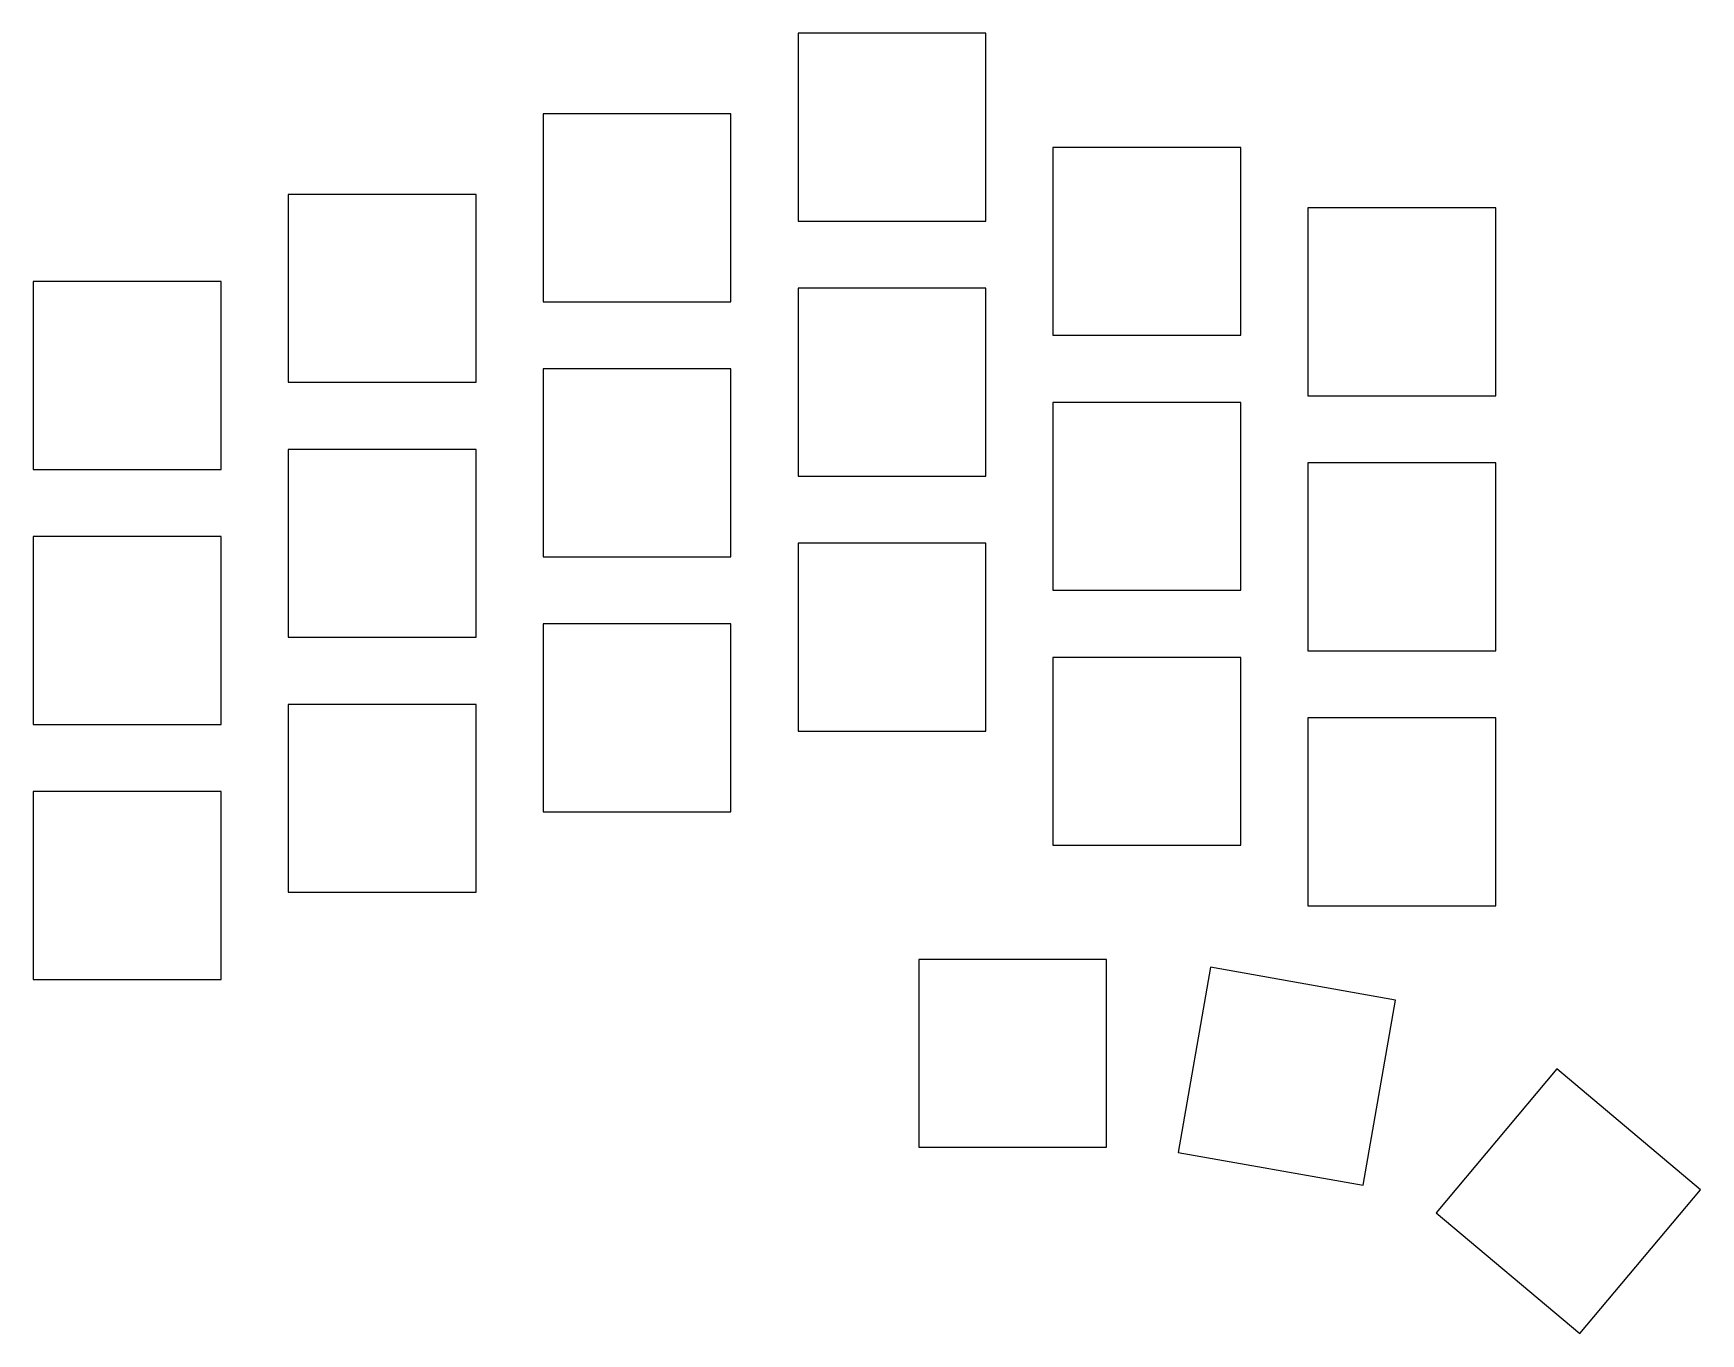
# Model space of a CAD drawing. Header units: millimetres. Extents: x -129 to -5, y 5 to 102.
import ezdxf

# ---------------------------------------------------------------- set-up
doc = ezdxf.new("R2010")
doc.units = ezdxf.units.MM
doc.layers.add('Sketch001', color=7, linetype='CONTINUOUS')

msp = doc.modelspace()

# ---------------------------------------------------------------- linework, layer by layer
at = {"layer": 'Sketch001'}
for p, q in [((-72.09, 101.7), (-72.09, 87.7)), ((-58.09, 101.7), (-72.09, 101.7)), ((-58.09, 87.7), (-58.09, 101.7)), ((-91.09, 95.7), (-91.09, 81.7)), ((-77.09, 95.7), (-91.09, 95.7)), ((-77.09, 81.7), (-77.09, 95.7)), ((-53.09, 93.2), (-53.09, 79.2)), ((-39.09, 93.2), (-53.09, 93.2)), ((-39.09, 79.2), (-39.09, 93.2)), ((-110.09, 89.7), (-110.09, 75.7)), ((-96.09, 89.7), (-110.09, 89.7)), ((-96.09, 75.7), (-96.09, 89.7)), ((-34.09, 88.7), (-34.09, 74.7)), ((-20.09, 88.7), (-34.09, 88.7)), ((-20.09, 74.7), (-20.09, 88.7)), ((-72.09, 87.7), (-58.09, 87.7)), ((-129.09, 83.2), (-129.09, 69.2)), ((-115.09, 83.2), (-129.09, 83.2)), ((-115.09, 69.2), (-115.09, 83.2)), ((-72.09, 82.7), (-72.09, 68.7)), ((-58.09, 82.7), (-72.09, 82.7)), ((-58.09, 68.7), (-58.09, 82.7)), ((-91.09, 81.7), (-77.09, 81.7)), ((-53.09, 79.2), (-39.09, 79.2)), ((-91.09, 76.7), (-91.09, 62.7)), ((-77.09, 76.7), (-91.09, 76.7)), ((-77.09, 62.7), (-77.09, 76.7)), ((-110.09, 75.7), (-96.09, 75.7)), ((-34.09, 74.7), (-20.09, 74.7)), ((-53.09, 74.2), (-53.09, 60.2)), ((-39.09, 74.2), (-53.09, 74.2)), ((-39.09, 60.2), (-39.09, 74.2)), ((-110.09, 70.7), (-110.09, 56.7)), ((-96.09, 70.7), (-110.09, 70.7)), ((-96.09, 56.7), (-96.09, 70.7)), ((-34.09, 69.7), (-34.09, 55.7)), ((-20.09, 69.7), (-34.09, 69.7)), ((-20.09, 55.7), (-20.09, 69.7)), ((-129.09, 69.2), (-115.09, 69.2)), ((-72.09, 68.7), (-58.09, 68.7)), ((-129.09, 64.2), (-129.09, 50.2)), ((-115.09, 64.2), (-129.09, 64.2)), ((-115.09, 50.2), (-115.09, 64.2)), ((-72.09, 63.7), (-72.09, 49.7)), ((-58.09, 63.7), (-72.09, 63.7)), ((-58.09, 49.7), (-58.09, 63.7)), ((-91.09, 62.7), (-77.09, 62.7)), ((-53.09, 60.2), (-39.09, 60.2)), ((-91.09, 57.7), (-91.09, 43.7)), ((-77.09, 57.7), (-91.09, 57.7)), ((-77.09, 43.7), (-77.09, 57.7)), ((-110.09, 56.7), (-96.09, 56.7)), ((-53.09, 55.2), (-53.09, 41.2)), ((-39.09, 55.2), (-53.09, 55.2)), ((-39.09, 41.2), (-39.09, 55.2)), ((-34.09, 55.7), (-20.09, 55.7)), ((-110.09, 51.7), (-110.09, 37.7)), ((-96.09, 51.7), (-110.09, 51.7)), ((-96.09, 37.7), (-96.09, 51.7)), ((-129.09, 50.2), (-115.09, 50.2)), ((-34.09, 50.7), (-34.09, 36.7)), ((-20.09, 50.7), (-34.09, 50.7)), ((-20.09, 36.7), (-20.09, 50.7)), ((-72.09, 49.7), (-58.09, 49.7)), ((-129.09, 45.2), (-129.09, 31.2)), ((-115.09, 45.2), (-129.09, 45.2)), ((-115.09, 31.2), (-115.09, 45.2)), ((-91.09, 43.7), (-77.09, 43.7)), ((-53.09, 41.2), (-39.09, 41.2)), ((-110.09, 37.7), (-96.09, 37.7)), ((-34.09, 36.7), (-20.09, 36.7)), ((-63.09, 32.7), (-63.09, 18.7)), ((-49.09, 32.7), (-63.09, 32.7)), ((-49.09, 18.7), (-49.09, 32.7)), ((-129.09, 31.2), (-115.09, 31.2)), ((-41.34, 32.11), (-43.77, 18.32)), ((-27.55, 29.67), (-41.34, 32.11)), ((-29.98, 15.89), (-27.55, 29.67)), ((-15.54, 24.54), (-24.54, 13.82)), ((-4.82, 15.54), (-15.54, 24.54)), ((-63.09, 18.7), (-49.09, 18.7)), ((-43.77, 18.32), (-29.98, 15.89)), ((-13.82, 4.82), (-4.82, 15.54)), ((-24.54, 13.82), (-13.82, 4.82))]:
    msp.add_line(p, q, dxfattribs=at)

doc.saveas('drawing.dxf')
